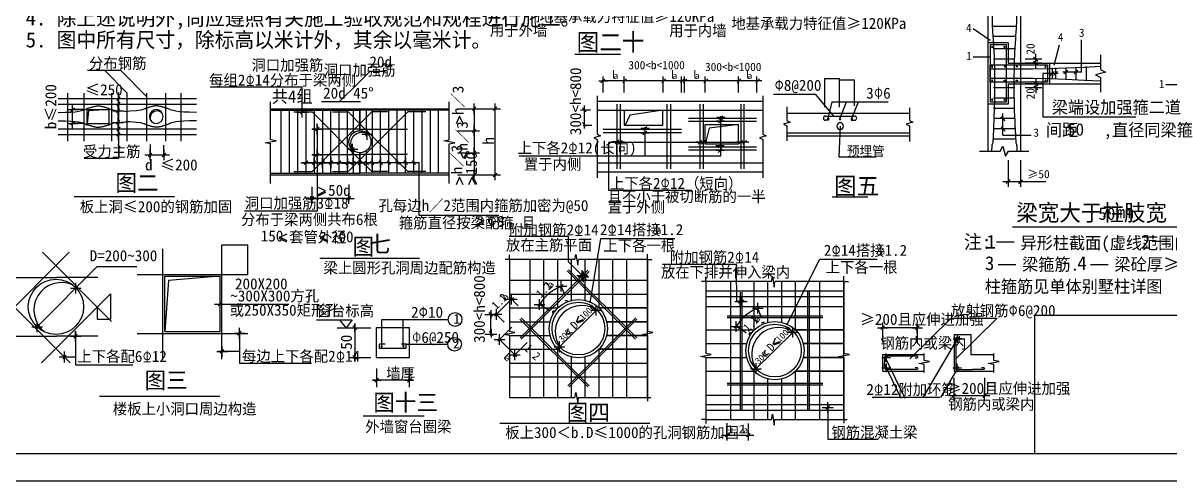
# Model space of a CAD drawing. Header units: metres. Extents: x 353221 to 519218, y 576917 to 745385.
# Drawn here: x 374095 to 415635, y 576917 to 593510 of the extents above; entities that cross this region are included whole.
import ezdxf

# ---------------------------------------------------------------- set-up
doc = ezdxf.new("R2010")
doc.units = ezdxf.units.M
for name, color, linetype in [('100', 3, 'Continuous'), ('DIM', 3, 'Continuous'), ('PUB_TITLE', 4, 'Continuous')]:
    doc.layers.add(name, color=color, linetype=linetype)
doc.dimstyles.get("Standard").update_dxf_attribs({"dimtxt": 2.5, "dimasz": 2.5, "dimexe": 1.25, "dimexo": 0.625, "dimtad": 1, "dimcen": 2.5, "dimazin": 3, "dimtfac": 1, "dimtmove": 0, "dimatfit": 3})

# ---------------------------------------------------------------- blocks, each defined once
blk = doc.blocks.new('_DIMX')
blk.add_line((-150, 0), (150, 0))
blk.add_lwpolyline([(-70, -70), (70, 70)])
blk = doc.blocks.new('TICK')
at = {"layer": 'DIM'}
blk.add_lwpolyline([(-70.71, -70.71), (70.71, 70.71)], dxfattribs=at)
blk = doc.blocks.new('D')
at = {"layer": '100'}
for p, q in [((-1.95, 0), (1.95, 0)), ((0, -1.95), (0, 1.95))]:
    blk.add_line(p, q, dxfattribs=at)
blk.add_lwpolyline([(-0.65, -0.65), (0.65, 0.65)], dxfattribs=at)
blk = doc.blocks.new('LA')
for s, height, p in [('l', 3, (0.21, 0.09)), ('a', 2.4, (1.25, 0.09))]:
    blk.add_text(s, height=height).set_placement(p)
blk = doc.blocks.new('HR1')
at = {"layer": 'DIM'}
blk.add_lwpolyline([(-0.3, 0, 1), (0.3, 0, 1)], format="xyb", close=True, dxfattribs=at)
blk = doc.blocks.new('XU')
for points in [[(2.73, 0.11), (-0.06, 1.41)], [(2.82, 0.61), (0.1, 1.88), (2.82, 3.15)]]:
    blk.add_lwpolyline(points)
blk = doc.blocks.new('DU')
for points in [[(-0.04, 0.52), (2.68, 1.78), (-0.04, 3.05)], [(0.05, 0.02), (2.84, 1.32)]]:
    blk.add_lwpolyline(points)
blk = doc.blocks.new('_CLOSEDFILLED')
at = {"color": 0, "linetype": 'BYBLOCK'}
blk.add_solid([(-1, 0), (0, 0), (-1, 0)], dxfattribs=at)
blk = doc.blocks.new('*D139')
for p, q in [((403667.34, 590458.51), (403667.34, 591447.21)), ((403667.59, 591447.21), (403935.605, 591447.21)), ((403938.605, 591447.21), (404206.62, 591447.21)), ((404206.87, 590506.08), (404206.87, 591447.21))]:
    blk.add_line(p, q)
at = {"layer": 'Defpoints'}
for p in [(403667.34, 591447.21), (403667.34, 590458.51), (404206.87, 590506.08)]:
    blk.add_point(p, dxfattribs=at)
at = {"layer": 'PUB_TITLE', "xscale": 0.25, "yscale": 0.25, "rotation": 180}
blk.add_blockref('_CLOSEDFILLED', (403667.34, 591447.21), dxfattribs=at)
at = {"layer": 'PUB_TITLE', "xscale": 0.25, "yscale": 0.25}
blk.add_blockref('_CLOSEDFILLED', (404206.87, 591447.21), dxfattribs=at)
at = {"layer": 'PUB_TITLE', "insert": (403937.105, 591447.21), "char_height": 1, "attachment_point": 5}
blk.add_mtext('200', dxfattribs=at)
blk = doc.blocks.new('*D140')
for p, q in [((403127.82, 590458.51), (403127.82, 591493.72)), ((403128.07, 591493.72), (403396.08, 591493.72)), ((403399.08, 591493.72), (403667.09, 591493.72)), ((403667.34, 590458.51), (403667.34, 591493.72))]:
    blk.add_line(p, q)
at = {"layer": 'Defpoints'}
for p in [(403127.82, 591493.72), (403127.82, 590458.51), (403667.34, 590458.51)]:
    blk.add_point(p, dxfattribs=at)
at = {"layer": 'PUB_TITLE', "xscale": 0.25, "yscale": 0.25, "rotation": 180}
blk.add_blockref('_CLOSEDFILLED', (403127.82, 591493.72), dxfattribs=at)
at = {"layer": 'PUB_TITLE', "xscale": 0.25, "yscale": 0.25}
blk.add_blockref('_CLOSEDFILLED', (403667.34, 591493.72), dxfattribs=at)
at = {"layer": 'PUB_TITLE', "insert": (403397.58, 591493.72), "char_height": 1, "attachment_point": 5}
blk.add_mtext('200', dxfattribs=at)
blk = doc.blocks.new('*D155')
for p, q in [((377262.71, 583702.73), (377262.71, 582775.49)), ((376784.2, 583224.22), (376784.2, 582775.49)), ((376784.45, 582775.49), (377022.455, 582775.49)), ((377024.455, 582775.49), (377262.46, 582775.49))]:
    blk.add_line(p, q)
at = {"layer": 'Defpoints'}
for p in [(377262.71, 583702.73), (376784.2, 583224.22), (376784.2, 582775.49)]:
    blk.add_point(p, dxfattribs=at)
at = {"layer": 'PUB_TITLE', "xscale": 0.25, "yscale": 0.25, "rotation": 180}
blk.add_blockref('_CLOSEDFILLED', (376784.2, 582775.49), dxfattribs=at)
at = {"layer": 'PUB_TITLE', "xscale": 0.25, "yscale": 0.25}
blk.add_blockref('_CLOSEDFILLED', (377262.71, 582775.49), dxfattribs=at)
at = {"layer": 'PUB_TITLE', "insert": (377023.455, 582775.49), "char_height": 1, "attachment_point": 5}
blk.add_mtext('la', dxfattribs=at)
blk = doc.blocks.new('*D156')
for p, q in [((381303.57, 584403.75), (381303.57, 585476.18)), ((381303.82, 585476.18), (381767.57, 585476.18)), ((381769.57, 585476.18), (382233.32, 585476.18)), ((382233.57, 584403.75), (382233.57, 585476.18))]:
    blk.add_line(p, q)
at = {"layer": 'Defpoints'}
for p in [(381303.57, 585476.18), (381303.57, 584403.75), (382233.57, 584403.75)]:
    blk.add_point(p, dxfattribs=at)
at = {"layer": 'PUB_TITLE', "xscale": 0.25, "yscale": 0.25, "rotation": 180}
blk.add_blockref('_CLOSEDFILLED', (381303.57, 585476.18), dxfattribs=at)
at = {"layer": 'PUB_TITLE', "xscale": 0.25, "yscale": 0.25}
blk.add_blockref('_CLOSEDFILLED', (382233.57, 585476.18), dxfattribs=at)
at = {"layer": 'PUB_TITLE', "insert": (381768.57, 585476.18), "char_height": 1, "attachment_point": 5}
blk.add_mtext('la', dxfattribs=at)

msp = doc.modelspace()

# ---------------------------------------------------------------- linework, layer by layer
at = {"layer": 'PUB_TITLE'}
for p, q in [((409036.09, 594070.39), (409036.09, 588867.9)), ((410224.09, 594070.39), (410224.09, 592412.99)), ((408505.99, 593311.49), (409125.71, 592886.73)), ((409778.59, 592792.49), (409036.09, 592792.49)), ((409778.59, 592792.49), (409778.59, 592049.99)), ((412431.92, 591731.46), (412431.92, 592896.66)), ((410224.09, 592412.99), (410224.09, 590944.49)), ((410772.37, 591851.99), (410772.37, 592396.49)), ((411438.76, 591984.89), (411636.26, 592722.39)), ((408505.99, 592288.39), (409125.71, 592288.39)), ((409778.59, 592049.99), (411263.59, 592049.99)), ((410224.09, 592049.99), (413111.83, 592049.99)), ((410992.83, 592198.49), (410390.25, 592198.49)), ((410992.83, 592049.99), (410390.25, 592049.99)), ((410702.37, 592268.5), (410842.38, 592128.49)), ((410702.37, 592120), (410842.38, 591979.99)), ((411263.59, 592049.99), (411263.59, 591307.49)), ((377642.8, 591788.56), (376436.84, 591788.56)), ((377875.45, 590967.4), (377066.04, 591788.56)), ((378586.59, 590831.07), (377642.8, 591788.56)), ((395105.56, 590996.13), (395105.56, 591571.57)), ((395861.34, 590996.13), (395861.34, 591571.57)), ((397274.32, 590996.13), (397274.32, 591571.57)), ((397947.95, 590996.13), (397947.95, 591571.57)), ((398046.53, 590996.13), (398046.53, 591571.57)), ((398802.31, 590996.13), (398802.31, 591571.57)), ((400001.7, 590996.13), (400001.7, 591571.57)), ((400675.33, 590996.13), (400675.33, 591571.57)), ((412431.92, 591731.46), (411753.77, 591731.46)), ((384211.94, 591178.18), (380873.14, 591178.18)), ((384211.94, 590081.22), (384211.94, 591178.18)), ((395069.97, 591421.06), (398076.65, 591421.06)), ((398010.93, 591421.06), (400804.03, 591421.06)), ((409778.59, 591307.49), (409778.59, 590564.99)), ((409778.59, 591307.49), (411263.59, 591307.49)), ((410224.09, 591307.49), (413111.83, 591307.49)), ((410992.83, 591307.49), (410390.25, 591307.49)), ((410992.83, 591158.99), (410390.25, 591158.99)), ((410842.38, 591237.49), (410702.37, 591377.5)), ((410842.38, 591088.99), (410702.37, 591229)), ((410772.37, 591505.49), (410772.37, 590960.99)), ((415484.38, 591276.69), (416104.1, 591276.69)), ((377555.41, 590991.58), (377555.41, 588600.42)), ((402810.46, 590918.36), (401271.24, 590918.36)), ((403461.06, 590135.09), (402810.46, 590918.36)), ((410224.09, 590944.49), (410224.09, 588867.9)), ((376292.39, 590369.93), (375877.45, 590369.93)), ((375892.04, 589839.22), (375892.04, 590393.49)), ((376467.32, 590322.44), (376418.82, 589869.93)), ((377218.82, 590369.93), (376467.32, 590322.44)), ((383065.43, 590404.77), (389532.99, 590404.77)), ((385563.72, 590664.01), (386322.64, 590664.01)), ((389829.3, 590404.77), (391235.21, 590404.77)), ((390444, 587953.34), (390444, 590472.04)), ((391192.16, 587953.34), (391192.16, 590472.04)), ((394642.79, 590353.84), (394281.33, 590353.84)), ((394429.2, 589746.34), (394429.2, 590468.77)), ((397264.93, 590348.75), (396077.28, 590168.93)), ((403255.08, 590065.09), (403397.58, 590648.8)), ((403397.58, 590648.8), (405428.72, 590648.8)), ((403683.51, 590065.09), (403917.9, 590648.8)), ((404111.94, 590065.09), (404353.15, 590648.8)), ((409778.59, 590564.99), (409036.09, 590564.99)), ((376292.39, 589869.93), (375877.45, 589869.93)), ((396077.28, 590168.93), (395897.33, 589809.27)), ((399349.55, 590139.12), (399349.55, 588686.36)), ((406204.99, 590227.03), (401754.84, 590227.03)), ((409654.94, 589975.24), (409514.94, 590115.25)), ((409584.94, 589443.05), (409584.94, 590234.52)), ((384754.69, 589791.75), (384754.69, 586694.61)), ((389829.3, 589604.77), (390518.08, 589604.77)), ((394379.91, 589812.01), (394692.08, 589812.01)), ((396614.39, 589729.92), (396614.39, 588686.36)), ((398947.44, 589697.08), (398799.57, 589122.42)), ((400015.39, 589828.43), (398947.44, 589697.08)), ((403690.08, 589775.43), (403640.18, 588661.25)), ((409654.94, 589603.99), (409514.94, 589744)), ((378703.29, 589104), (378703.29, 588647.15)), ((379185.81, 589083.03), (379185.81, 588647.15)), ((395299.99, 589181.99), (395299.99, 587447.69)), ((400201.21, 589181.99), (395299.99, 589181.99)), ((401754.84, 589427.03), (406204.99, 589427.03)), ((409584.94, 589443.05), (410603.35, 589443.05)), ((378639.02, 588731.04), (379185.81, 588731.04)), ((389829.3, 588804.77), (390518.08, 588804.77)), ((399349.55, 588686.36), (392062.43, 588686.36)), ((403640.18, 588661.25), (404991.35, 588661.25)), ((377555.41, 588600.42), (376306.63, 588600.42)), ((384211.94, 588452.96), (388433.35, 588452.96)), ((388433.35, 588452.96), (388433.35, 586544.06)), ((409778.59, 588534.12), (409778.59, 587570.47)), ((410224.09, 588534.12), (410224.09, 587570.47)), ((383065.43, 588004.77), (389532.99, 588004.77)), ((389829.3, 588004.77), (391235.21, 588004.77)), ((384573.08, 587101.48), (384573.08, 587579.27)), ((385899.21, 587591.42), (385899.21, 587093)), ((395299.99, 587447.69), (398319.45, 587447.69)), ((409580.59, 587768.47), (410422.09, 587768.47)), ((410422.09, 587768.47), (411138.05, 587768.47)), ((384526.85, 587165.94), (385955.44, 587165.94)), ((384754.69, 586694.61), (382122.63, 586694.61)), ((388433.35, 586544.06), (391327.38, 586544.06)), ((393852.72, 585774.71), (391704.81, 585774.71)), ((393852.72, 584852.63), (393852.72, 585774.71)), ((394637.85, 583369.28), (395018.04, 585707.96)), ((395018.04, 585707.96), (397706.59, 585707.96)), ((409353.62, 585582.4), (409995.99, 585582.4)), ((414991.34, 585602.2), (415633.72, 585602.2)), ((391709.95, 584939.43), (391557.47, 584939.43)), ((391709.95, 584939.43), (391709.95, 585113.97)), ((391709.95, 584939.43), (391709.95, 582328.35)), ((394086.1, 584939.43), (391709.95, 584939.43)), ((394084.04, 584927.74), (394118.77, 585124.7)), ((394118.77, 585124.7), (394188.23, 584730.78)), ((394188.23, 584730.78), (394209.95, 584934.27)), ((396709.95, 584939.43), (394209.95, 584939.43)), ((396709.95, 584939.43), (396709.95, 585129.43)), ((396709.95, 584939.43), (396879.64, 584939.43)), ((396709.95, 584939.43), (396709.95, 582327.99)), ((396709.95, 579939.43), (396709.95, 584939.43)), ((401753.32, 582573.53), (402956.07, 584958.92)), ((402956.07, 584958.92), (405033.14, 584958.92)), ((374606.05, 582500.3), (376788.25, 584682.5)), ((376788.25, 584682.5), (378216.25, 584682.5)), ((394517.97, 584189.43), (393852.72, 584854.67)), ((399929.84, 584756.82), (397260.67, 584756.82)), ((399929.84, 584020.24), (399929.84, 584756.82)), ((409412.81, 584763.63), (410055.19, 584763.63)), ((412755.51, 584763.63), (413397.88, 584763.63)), ((379233.57, 584333.75), (381233.57, 584333.75)), ((379233.57, 582333.75), (379233.57, 584333.75)), ((379361.89, 584184.84), (379233.57, 582333.75)), ((381233.57, 584333.75), (379361.89, 584184.84)), ((381233.57, 582333.75), (381233.57, 584333.75)), ((398825.42, 584143.68), (398672.94, 584143.68)), ((398825.42, 584143.68), (398825.42, 584318.23)), ((398825.42, 584143.68), (398825.42, 581532.6)), ((401201.57, 584143.68), (398825.42, 584143.68)), ((401199.51, 584132), (401234.24, 584328.96)), ((401234.24, 584328.96), (401303.7, 583935.03)), ((401303.7, 583935.03), (401325.42, 584138.53)), ((403825.42, 584143.68), (401325.42, 584143.68)), ((403825.42, 584143.68), (403825.42, 584333.69)), ((403825.42, 584143.68), (403995.1, 584143.68)), ((403825.42, 584143.68), (403825.42, 581532.24)), ((403825.42, 579143.68), (403825.42, 584143.68)), ((393725.12, 583641.66), (393590.71, 583974.96)), ((398825.42, 583802.11), (403825.42, 583802.11)), ((399929.84, 584020.24), (399929.84, 583433.5)), ((381161.2, 583328.13), (383725.72, 583328.13)), ((391222.53, 582936.7), (391816.17, 583530.34)), ((392034.37, 583263.46), (391709.95, 583587.87)), ((393169.11, 583085.65), (392803.32, 583312.76)), ((398825.42, 583602.11), (403825.42, 583602.11)), ((399929.84, 583433.5), (400245.23, 583433.5)), ((391187.25, 582942.88), (390825.79, 582942.88)), ((391039.38, 582187.61), (391039.38, 583057.81)), ((391520.01, 582677.81), (391197.49, 583000.33)), ((393476.23, 581728.28), (394881.03, 583119.87)), ((393476.23, 581728.28), (394881.03, 583119.87)), ((400840.58, 582845.92), (400706.17, 583179.21)), ((406216.36, 581345.86), (407712.02, 582821.03)), ((407712.02, 582821.03), (409371.59, 582821.03)), ((407875.93, 581345.86), (409371.59, 582821.03)), ((384724.81, 582761.28), (386011.78, 582761.28)), ((385473.46, 582472.5), (386692.6, 582472.5)), ((385473.46, 582472.5), (386692.6, 582472.5)), ((385801.66, 582472.56), (385565.28, 582761.28)), ((386011.78, 582761.28), (385801.66, 582472.56)), ((386116.21, 582472.5), (386116.21, 581396.94)), ((387089.5, 581804.57), (387089.5, 582770.26)), ((387089.5, 582770.26), (389492.67, 582770.26)), ((387869.02, 581804.57), (387869.02, 582770.26)), ((391313.07, 582005.14), (391794.03, 582486.1)), ((400284.57, 582289.91), (399918.78, 582517.01)), ((405171.57, 582474.61), (406524.71, 582474.61)), ((405233.04, 581937.02), (405233.04, 582548.37)), ((406483.74, 581941.16), (406483.74, 582548.37)), ((375996.7, 582341.45), (375996.7, 581130.56)), ((379233.57, 582333.75), (381233.57, 582333.75)), ((381934.33, 582368.23), (381934.33, 581190.76)), ((390825.79, 582236.87), (391252.97, 582236.87)), ((391985.48, 581413.16), (391313.07, 582085.57)), ((391512.99, 582224.16), (391906.91, 582293.62)), ((391709.95, 582189.43), (391512.99, 582224.16)), ((391906.91, 582293.62), (391709.95, 582328.35)), ((391709.95, 582189.43), (391709.95, 579939.43)), ((396515.22, 582224.16), (396909.15, 582293.62)), ((396712.19, 582189.43), (396515.22, 582224.16)), ((396904.88, 582293.62), (396707.92, 582328.35)), ((396709.95, 582189.82), (396709.95, 579939.43)), ((400591.7, 580932.54), (401996.5, 582324.13)), ((407937.39, 582083.44), (406687.59, 579944.44)), ((407815.49, 582230.38), (407815.49, 580902.49)), ((407815.49, 582230.38), (408415.49, 582230.38)), ((408415.49, 582230.38), (408415.49, 581502.49)), ((381171.23, 581626.86), (381934.33, 581626.86)), ((387962.26, 581870.24), (389476.85, 581870.24)), ((392349.7, 581930.42), (391863.58, 581444.3)), ((375424.96, 581413.1), (375996.7, 581413.1)), ((381934.33, 581190.76), (384550.31, 581190.76)), ((385929.42, 581396.94), (386692.6, 581396.94)), ((385929.42, 581396.94), (386692.6, 581396.94)), ((398628.46, 581428.41), (399022.38, 581497.87)), ((398825.42, 581393.68), (398628.46, 581428.41)), ((399022.38, 581497.87), (398825.42, 581532.6)), ((398825.42, 581393.68), (398825.42, 579143.68)), ((403630.69, 581428.41), (404024.61, 581497.87)), ((403827.65, 581393.68), (403630.69, 581428.41)), ((404020.35, 581497.87), (403823.39, 581532.6)), ((403825.42, 581394.08), (403825.42, 579143.68)), ((405233.04, 580902.49), (405233.04, 581502.49)), ((405233.04, 581502.49), (406729.72, 581502.49)), ((405295.92, 581153.89), (405888.54, 579919.86)), ((405335.35, 581370.44), (406031.96, 579919.86)), ((408415.49, 581502.49), (409249.81, 581502.49)), ((375996.7, 581130.56), (378075.18, 581130.56)), ((386905.92, 580314.58), (386905.92, 580990.18)), ((388092.5, 580314.58), (388092.5, 580990.18)), ((405233.04, 580902.49), (406729.72, 580902.49)), ((407917.57, 580962.49), (407322.74, 579944.44)), ((407815.49, 580902.49), (409249.81, 580902.49)), ((388092.5, 580567.61), (386905.92, 580567.61)), ((407814.59, 580043.88), (407814.59, 580655.23)), ((408921.87, 580048.02), (408921.87, 580655.23)), ((391709.95, 579939.43), (394085.2, 579939.43)), ((394084.04, 579932.89), (394118.77, 580129.86)), ((394118.77, 580129.86), (394188.23, 579735.93)), ((394188.23, 579735.93), (394209.95, 579939.43)), ((394209.95, 579939.43), (396709.95, 579939.43)), ((396709.95, 579939.43), (396828.09, 579939.43)), ((396709.95, 579939.43), (396709.95, 579809.85)), ((407302.25, 579944.44), (404843.62, 579944.44)), ((407753.13, 580015.98), (409106.27, 580015.98)), ((398825.42, 579685.26), (403825.42, 579685.26)), ((398825.42, 579485.26), (403825.42, 579485.26)), ((403236.69, 579599.58), (403236.69, 578428.68)), ((398825.42, 579143.68), (398672.94, 579143.68)), ((398825.42, 579143.68), (398825.42, 578998.64)), ((398825.42, 579143.68), (401200.66, 579143.68)), ((401199.51, 579137.15), (401234.24, 579334.11)), ((401234.24, 579334.11), (401303.7, 578940.19)), ((401303.7, 578940.19), (401325.42, 579143.68)), ((401325.42, 579143.68), (403825.42, 579143.68)), ((403825.42, 579143.68), (403825.42, 579014.1)), ((403825.42, 579143.68), (403943.56, 579143.68)), ((399591.9, 578559.5), (399591.9, 579015.6)), ((400369.72, 578542.96), (400369.72, 579001.75)), ((399564.61, 578584.7), (400404.15, 578584.7)), ((403236.69, 578428.68), (405061.43, 578428.68))]:
    msp.add_line(p, q, dxfattribs=at)
for points in [[(370330.4, 576916.65), (370330.4, 618916.65), (429730.4, 618916.65), (429730.4, 576916.65)], [(372830.4, 577916.65), (428730.4, 577916.65), (428730.4, 617916.65), (372830.4, 617916.65)], [(409708.61, 590655.64), (409708.61, 592716.32), (409121.28, 592716.32), (409121.28, 590655.64), (409708.61, 590655.64)], [(428730.4, 577916.65), (428730.4, 582916.65), (410730.4, 582916.65), (410730.4, 577916.65)], [(428730.4, 577916.65), (428730.4, 582916.65), (410730.4, 582916.65), (410730.4, 577916.65)]]:
    msp.add_lwpolyline(points, close=True, dxfattribs=at)
for points in [[(409179.47, 594070.39), (409188.75, 593495.15, 0.01), (409227.95, 592938.41), (409254.42, 592430.94), (409260.08, 592313.58, -0.01), (409280.41, 591207.25, -0.01), (409244.02, 589797.38), (409237.65, 589667.85), (409211.89, 589172.55, 0.08), (409176.33, 589052.31), (409173.99, 588867.9)], [(410080.71, 594070.39), (410071.43, 593495.15, -0.01), (410032.23, 592938.41), (410005.76, 592430.94), (410000.1, 592313.58, 0.01), (409979.77, 591207.25, 0.01), (410016.16, 589797.38), (410022.53, 589667.85), (410048.29, 589172.55, -0.08), (410083.86, 589052.31), (410086.19, 588867.9)], [(403155, 590135.09, 1), (403155.12, 589985.09, 1)], [(404211.98, 589985.09, 1), (404211.86, 590135.09, 1)], [(394209.95, 581383.73, -1), (394209.95, 583495.12, -1), (394209.95, 581383.73, -1)], [(393729.42, 583446.33, -0.02), (393792.67, 583474.15, -1)], [(393729.42, 583446.33, -0.02), (393792.67, 583474.15, -1)], [(393310.5, 583099.55, 0.02), (393262.09, 583027.92), (393313.06, 582996.27)], [(401325.42, 580587.99, -1), (401325.42, 582699.38, -1), (401325.42, 580587.99, -1)], [(400844.89, 582650.59, -0.02), (400908.14, 582678.41, -1)], [(400425.96, 582303.8, 0.02), (400377.55, 582232.18), (400428.53, 582200.53)], [(407875.49, 581856.14), (407875.49, 582082.62, -0.41), (407925.49, 582132.62), (407939.15, 582132.62, -0.41), (407989.15, 582082.62), (407989.15, 581949.22)], [(407875.49, 581856.14), (407875.49, 580992.49, 0.41), (407905.49, 580962.49), (408486.67, 580962.49)], [(406402.72, 581377.55), (406473.33, 581377.55, 0.41), (406503.33, 581407.55), (406503.33, 581412.42, 0.41), (406473.33, 581442.42), (406077.09, 581442.42), (405947.92, 581442.42), (405345.92, 581442.42, 0.41), (405295.92, 581392.42), (405295.92, 581202.49)], [(406402.72, 581027.42), (406473.33, 581027.42, -0.41), (406503.33, 580997.42), (406503.33, 580992.55, -0.41), (406473.33, 580962.55), (406077.09, 580962.55), (405947.92, 580962.55), (405345.92, 580962.55, -0.41), (405295.92, 581012.55), (405295.92, 581202.49)], [(408812.29, 581027.36), (408882.91, 581027.36, -0.41), (408912.91, 580997.36), (408912.91, 580992.49, -0.41), (408882.91, 580962.49), (408486.67, 580962.49, -0.41)]]:
    msp.add_lwpolyline(points, format="xyb", dxfattribs=at)
for points in [[(410066.32, 593386.49), (409193.86, 593386.49)], [(410013.57, 593015.24), (409246.62, 593015.24)], [(394077.35, 592378.32), (395740.21, 592378.32)], [(410013.57, 592569.74), (409246.62, 592569.74)], [(409121.62, 591376.38), (409121.62, 591990.17), (411199.91, 591990.17), (411199.91, 591369.08), (409121.62, 591369.08)], [(409121.62, 591847.18), (409989.56, 591847.37), (410666.56, 591851.13), (411264.13, 591861.36), (411859.85, 591881.28), (412531.31, 591914.12), (413111.83, 591948.6)], [(410013.57, 592198.49), (409246.62, 592198.49)], [(413111.83, 592349.99), (413111.83, 591828.74), (413291.83, 591729.74), (412931.83, 591627.74), (413111.83, 591528.74), (413111.83, 591007.49)], [(386225.91, 591318.09), (386655.37, 591747.55)], [(387225.91, 591747.55), (386655.37, 591747.55)], [(411588.98, 591678.74), (411028.32, 591678.74), (411028.32, 590105.08), (414395.3, 590105.08)], [(411291.05, 591603.83), (411440.88, 591753.66)], [(411365.97, 591888.43), (411365.97, 591469.05)], [(411411.43, 591603.83), (411561.26, 591753.66)], [(411486.34, 591888.43), (411486.34, 591469.05)], [(411927.6, 591801.47), (411787.59, 591661.46)], [(411857.59, 591888.43), (411857.59, 591469.05)], [(412298.85, 591801.47), (412158.84, 591661.46)], [(412228.84, 591906.59), (412228.84, 591450.89)], [(412600.09, 591927.03), (412600.09, 591430.46)], [(385563.72, 590664.01), (386225.91, 591318.09)], [(409121.62, 591510.31), (409989.56, 591510.12), (410666.56, 591506.35), (411264.13, 591496.12), (411859.85, 591476.2), (412531.31, 591443.36), (413111.83, 591408.88)], [(410013.57, 591158.99), (409246.62, 591158.99)], [(375375.45, 590769.93), (380375.45, 590769.93)], [(375720.26, 589229.84), (375720.26, 590970.61)], [(376314.5, 589229.84), (376314.5, 590970.61)], [(377310.72, 589229.84), (377310.72, 590970.61)], [(377870.01, 589229.84), (377870.01, 590970.61)], [(378586.59, 589229.84), (378586.59, 590970.61)], [(379268.21, 589229.84), (379268.21, 590970.61)], [(379827.5, 589229.84), (379827.5, 590970.61)], [(394890.95, 590872.44), (394890.95, 589486.89), (395010.95, 589420.89), (394770.95, 589352.89), (394890.95, 589286.89), (394890.95, 587901.34)], [(400887.57, 590872.44), (400887.57, 589486.89), (401007.57, 589420.89), (400767.57, 589352.89), (400887.57, 589286.89), (400887.57, 587901.34)], [(410013.57, 590787.74), (409246.62, 590787.74)], [(375375.45, 590569.93), (380375.45, 590569.93)], [(375375.45, 590269.93), (375628.37, 590273.29), (375831.82, 590282.55), (375992.31, 590296.44), (376116.33, 590313.71), (376210.37, 590333.12), (376280.94, 590353.41), (376334.53, 590373.32), (376377.64, 590391.6), (376415.78, 590407.28), (376450.46, 590420.47), (376482.22, 590431.55), (376511.59, 590440.93), (376539.1, 590448.97), (376565.27, 590456.08), (376590.64, 590462.65), (376615.74, 590469.05), (376641, 590475.58), (376666.51, 590482.08), (376692.23, 590488.29), (376718.17, 590493.96), (376744.3, 590498.81), (376770.6, 590502.6), (376797.07, 590505.07), (376823.68, 590505.95), (376850.4, 590505.07), (376877.16, 590502.59), (376903.85, 590498.77), (376930.38, 590493.85), (376956.65, 590488.09), (376982.58, 590481.74), (377008.05, 590475.03), (377032.98, 590468.23), (377057.39, 590461.49), (377081.78, 590454.54), (377106.78, 590447.04), (377133.02, 590438.62), (377161.12, 590428.94), (377191.7, 590417.63), (377225.4, 590404.35), (377262.84, 590388.73), (377309.73, 590370.69), (377392.11, 590351.16), (377541.13, 590331.34), (377787.92, 590312.43), (377875.45, 590308.52)], [(376418.82, 589796.38), (376418.82, 590404.49)], [(376418.82, 590369.93), (377218.82, 590369.93)], [(377218.82, 589796.38), (377218.82, 590404.49)], [(380375.45, 590269.93), (380122.53, 590273.29), (379919.07, 590282.55), (379758.58, 590296.44), (379634.57, 590313.71), (379540.52, 590333.12), (379469.96, 590353.41), (379416.36, 590373.32), (379373.25, 590391.6), (379335.12, 590407.28), (379300.43, 590420.47), (379268.67, 590431.55), (379239.3, 590440.93), (379211.8, 590448.97), (379185.62, 590456.08), (379160.25, 590462.65), (379135.16, 590469.05), (379109.89, 590475.58), (379084.39, 590482.08), (379058.66, 590488.29), (379032.73, 590493.96), (379006.6, 590498.81), (378980.29, 590502.6), (378953.83, 590505.07), (378927.22, 590505.95), (378900.5, 590505.07), (378873.74, 590502.59), (378847.05, 590498.77), (378820.52, 590493.85), (378794.24, 590488.09), (378768.32, 590481.74), (378742.84, 590475.03), (378717.92, 590468.23), (378693.51, 590461.49), (378669.12, 590454.54), (378644.11, 590447.04), (378617.88, 590438.62), (378589.78, 590428.94), (378559.19, 590417.63), (378525.49, 590404.35), (378488.05, 590388.73), (378441.17, 590370.69), (378358.78, 590351.16), (378209.76, 590331.34), (377962.98, 590312.43), (377875.45, 590308.52)], [(383065.43, 589272.61), (383065.43, 590646.83)], [(383065.43, 590344.77), (386299.21, 590344.77)], [(383449.21, 588064.77), (383449.21, 590344.77)], [(383749.21, 588064.77), (383749.21, 590344.77)], [(383909.71, 590284.77), (384568.67, 590284.77)], [(384049.21, 588064.77), (384049.21, 590344.77)], [(384349.21, 588064.77), (384349.21, 590344.77)], [(386299.21, 588554.23), (384568.67, 590284.77)], [(384649.21, 588064.77), (384649.21, 590344.77)], [(384904.76, 590664.01), (385563.72, 590664.01)], [(384949.21, 588064.77), (384949.21, 590344.77)], [(385249.21, 588064.77), (385249.21, 590344.77)], [(385299.21, 590284.77), (385869.75, 590284.77)], [(385549.21, 588064.77), (385549.21, 590344.77)], [(385849.21, 588064.77), (385849.21, 590344.77)], [(386299.21, 589855.31), (385869.75, 590284.77)], [(386066.89, 589530.39), (386066.89, 590344.77)], [(386293.12, 589604.72), (386293.12, 590344.77)], [(389532.99, 590344.77), (386299.21, 590344.77)], [(386299.21, 588554.23), (388029.75, 590284.77)], [(386299.21, 589855.31), (386728.67, 590284.77)], [(386305.3, 589604.72), (386305.3, 590344.77)], [(386531.53, 589530.39), (386531.53, 590344.77)], [(387299.21, 590284.77), (386728.67, 590284.77)], [(386749.21, 588064.77), (386749.21, 590344.77)], [(387049.21, 588064.77), (387049.21, 590344.77)], [(387349.21, 588064.77), (387349.21, 590344.77)], [(387649.21, 588064.77), (387649.21, 590344.77)], [(387949.21, 588064.77), (387949.21, 590344.77)], [(388688.71, 590284.77), (388029.75, 590284.77)], [(388249.21, 588064.77), (388249.21, 590344.77)], [(388549.21, 588064.77), (388549.21, 590344.77)], [(388849.21, 588064.77), (388849.21, 590344.77)], [(389149.21, 588064.77), (389149.21, 590344.77)], [(389532.99, 589272.61), (389532.99, 590646.83)], [(394890.95, 590672.44), (400901.19, 590672.44)], [(394890.95, 590348.75), (400901.19, 590348.75)], [(395603.16, 590564.54), (395603.16, 588226.8)], [(395717.39, 590564.54), (395717.39, 588226.8)], [(395861.34, 590348.75), (395861.34, 589809.27)], [(397264.93, 589809.27), (397264.93, 590348.75)], [(397408.89, 590564.54), (397408.89, 588226.8)], [(397539.55, 590564.54), (397539.55, 588226.8)], [(398608.28, 590564.54), (398608.28, 588226.8)], [(398722.51, 590564.54), (398722.51, 588226.8)], [(400086.98, 590564.54), (400086.98, 588226.8)], [(400201.21, 590564.54), (400201.21, 588226.8)], [(401754.84, 590473.32), (401754.84, 589978.11), (401874.84, 589912.11), (401634.84, 589844.11), (401754.84, 589778.11), (401754.84, 589242.84)], [(406204.99, 590438.5), (406204.99, 589978.11), (406324.99, 589912.11), (406084.99, 589844.11), (406204.99, 589778.11), (406204.99, 589219.62)], [(410013.57, 590416.49), (409246.62, 590416.49)], [(375375.45, 589969.93), (375628.37, 589966.57), (375831.82, 589957.31), (375992.31, 589943.42), (376116.33, 589926.15), (376210.37, 589906.74), (376280.94, 589886.46), (376334.53, 589866.54), (376377.64, 589848.26), (376415.78, 589832.58), (376450.46, 589819.39), (376482.22, 589808.31), (376511.59, 589798.94), (376539.1, 589790.89), (376565.27, 589783.78), (376590.64, 589777.21), (376615.74, 589770.81), (376641, 589764.28), (376666.51, 589757.78), (376692.23, 589751.57), (376718.17, 589745.91), (376744.3, 589741.05), (376770.6, 589737.26), (376797.07, 589734.79), (376823.68, 589733.91), (376850.4, 589734.8), (376877.16, 589737.27), (376903.85, 589741.09), (376930.38, 589746.01), (376956.65, 589751.77), (376982.58, 589758.13), (377008.05, 589764.83), (377032.98, 589771.63), (377057.39, 589778.37), (377081.78, 589785.32), (377106.78, 589792.83), (377133.02, 589801.24), (377161.12, 589810.93), (377191.7, 589822.23), (377225.4, 589835.51), (377262.84, 589851.13), (377309.73, 589869.17), (377392.11, 589888.7), (377541.13, 589908.52), (377787.92, 589927.43), (377875.45, 589931.34)], [(376418.82, 589869.93), (377218.82, 589869.93)], [(380375.45, 589969.93), (380122.53, 589966.57), (379919.07, 589957.31), (379758.58, 589943.42), (379634.57, 589926.15), (379540.52, 589906.74), (379469.96, 589886.46), (379416.36, 589866.54), (379373.25, 589848.26), (379335.12, 589832.58), (379300.43, 589819.39), (379268.67, 589808.31), (379239.3, 589798.94), (379211.8, 589790.89), (379185.62, 589783.78), (379160.25, 589777.21), (379135.16, 589770.81), (379109.89, 589764.28), (379084.39, 589757.78), (379058.66, 589751.57), (379032.73, 589745.91), (379006.6, 589741.05), (378980.29, 589737.26), (378953.83, 589734.79), (378927.22, 589733.91), (378900.5, 589734.8), (378873.74, 589737.27), (378847.05, 589741.09), (378820.52, 589746.01), (378794.24, 589751.77), (378768.32, 589758.13), (378742.84, 589764.83), (378717.92, 589771.63), (378693.51, 589778.37), (378669.12, 589785.32), (378644.11, 589792.83), (378617.88, 589801.24), (378589.78, 589810.93), (378559.19, 589822.23), (378525.49, 589835.51), (378488.05, 589851.13), (378441.17, 589869.17), (378358.78, 589888.7), (378209.76, 589908.52), (377962.98, 589927.43), (377875.45, 589931.34)], [(390030.99, 589857.14), (389904.21, 590129.04), (389777.42, 589857.14)], [(398194.4, 590059.46), (400659.68, 590059.46)], [(398194.4, 589948.44), (400659.68, 589948.44)], [(403155, 590135.09), (404211.86, 590135.09)], [(403280.12, 589985.09), (403155.12, 589985.09)], [(404086.98, 589985.09), (404211.98, 589985.09)], [(410013.57, 590045.24), (409246.62, 590045.24)], [(375375.45, 589669.93), (380375.45, 589669.93)], [(375375.45, 589469.93), (380375.45, 589469.93)], [(384568.67, 588124.77), (386299.21, 589855.31)], [(386299.21, 589664.77), (384573.08, 589664.77)], [(388029.75, 588124.77), (386299.21, 589855.31)], [(386299.21, 589664.77), (388025.35, 589664.77)], [(395105.56, 589665.41), (397948.73, 589665.41)], [(395105.56, 589537.97), (397948.73, 589537.97)], [(395861.34, 589809.27), (397264.93, 589809.27)], [(398799.57, 589122.42), (398799.57, 589828.43)], [(398799.57, 589828.43), (399998.96, 589828.43)], [(399998.96, 589828.43), (399998.96, 589122.42)], [(406204.99, 589522.65), (401754.84, 589522.65)], [(410013.57, 589673.99), (409246.62, 589673.99)], [(382866.96, 589168.69), (383260.88, 589238.15)], [(383067.76, 589133.96), (382870.8, 589168.69)], [(383260.88, 589238.15), (383063.92, 589272.88)], [(383065.43, 587692.7), (383065.43, 589134.37)], [(389337.54, 589238.15), (389534.5, 589272.88)], [(389731.46, 589168.69), (389337.54, 589238.15)], [(389530.66, 589133.96), (389727.62, 589168.69)], [(389532.99, 587692.7), (389532.99, 589134.37)], [(399998.96, 589122.42), (398799.57, 589122.42)], [(408736.09, 588867.9), (409480.09, 588867.9), (409579.09, 589047.9), (409681.09, 588687.9), (409780.09, 588867.9), (410524.09, 588867.9)], [(410013.57, 589302.74), (409246.62, 589302.74)], [(384573.08, 588744.77), (386299.21, 588744.77)], [(386066.89, 588064.77), (386066.89, 588879.15)], [(386293.12, 588064.77), (386293.12, 588804.81)], [(388025.35, 588744.77), (386299.21, 588744.77)], [(386305.3, 588064.77), (386305.3, 588804.81)], [(386531.53, 588064.77), (386531.53, 588879.15)], [(398194.4, 589025.07), (400659.68, 589025.07)], [(398194.4, 588914.05), (400659.68, 588914.05)], [(385869.75, 588124.77), (386299.21, 588554.23)], [(386728.67, 588124.77), (386299.21, 588554.23)], [(394890.95, 588442.59), (400901.19, 588442.59)], [(383065.43, 588064.77), (386299.21, 588064.77)], [(383909.71, 588124.77), (384568.67, 588124.77)], [(385299.21, 588124.77), (385869.75, 588124.77)], [(389532.99, 588064.77), (386299.21, 588064.77)], [(387299.21, 588124.77), (386728.67, 588124.77)], [(388688.71, 588124.77), (388029.75, 588124.77)], [(390030.99, 587649.95), (389904.21, 587921.84), (389777.42, 587649.95)], [(394890.95, 588118.91), (400901.19, 588118.91)], [(375956.1, 587220.08), (379580.11, 587220.08)], [(403399.85, 587208.32), (404685.21, 587208.32)], [(409928.2, 586123.35), (418164.61, 586123.35)], [(379163.57, 581333.75), (379163.57, 585333.75)], [(381303.57, 581333.75), (381303.57, 585333.75)], [(373262.71, 582700.86), (375763.64, 585201.8)], [(377307.55, 582700.86), (374806.62, 585201.8)], [(384844.17, 584985.66), (388459.02, 584985.66)], [(392459.95, 579939.43), (392459.95, 584939.43)], [(392959.95, 579939.43), (392959.95, 584939.43)], [(393459.95, 583182.39), (393459.95, 584939.43)], [(393959.95, 583465.09), (393959.95, 584939.43)], [(394459.95, 583465.09), (394459.95, 584939.43)], [(394959.95, 583182.39), (394959.95, 584939.43)], [(395459.95, 579939.43), (395459.95, 584939.43)], [(395959.95, 579939.43), (395959.95, 584939.43)], [(392098.22, 582099.61), (394553.46, 584554.85)], [(392140.64, 582057.18), (394595.88, 584512.42)], [(396279.26, 582057.18), (393806.03, 584530.41)], [(396321.69, 582099.61), (393848.46, 584572.84)], [(373808.49, 584288.7), (375307.55, 584288.7)], [(376806.62, 584288.7), (375307.55, 584288.7)], [(378233.57, 584403.75), (382233.57, 584403.75)], [(391709.95, 584189.43), (396709.95, 584189.43)], [(399728.85, 579143.68), (399728.85, 584143.68)], [(400575.42, 582386.64), (400575.42, 584143.68)], [(401075.42, 582669.35), (401075.42, 584143.68)], [(401575.42, 582669.35), (401575.42, 584143.68)], [(402075.42, 582386.64), (402075.42, 584143.68)], [(402949.88, 579143.68), (402949.88, 584143.68)], [(375808.49, 581201.8), (373307.55, 583702.73)], [(374761.78, 581201.8), (377262.71, 583702.73)], [(391709.95, 583689.43), (396709.95, 583689.43)], [(400072.48, 583753.43), (400072.48, 579505.64)], [(400132.48, 583753.43), (400132.48, 579505.64)], [(402518.35, 579508.49), (402518.35, 583776.06)], [(402578.35, 579508.49), (402578.35, 583776.06)], [(393792.67, 583474.15), (393815.11, 583418.5)], [(393792.67, 583474.15), (393815.11, 583418.5)], [(398825.42, 583243.06), (403825.42, 583243.06)], [(391709.95, 583189.43), (393466.99, 583189.43)], [(392134.97, 582827.35), (394594.21, 580368.1)], [(396284.94, 582827.35), (393829.02, 580371.42)], [(396709.95, 583189.43), (394952.91, 583189.43)], [(394952.91, 583189.43), (396709.95, 583189.43)], [(399591.9, 582896.62), (403064.14, 582896.62)], [(399591.9, 582836.62), (403064.14, 582836.62)], [(386897.12, 581391.01), (386897.12, 582474.46)], [(386897.12, 582474.46), (388095.81, 582474.46)], [(388095.81, 581391.01), (388095.81, 582474.46)], [(391709.95, 582689.43), (393184.29, 582689.43)], [(392092.54, 582784.92), (394551.79, 580325.67)], [(393988.75, 582303.36), (393763.22, 582221.27), (393845.31, 582446.8)], [(396327.37, 582784.92), (393871.44, 580329)], [(396709.95, 582689.43), (395235.62, 582689.43)], [(395235.62, 582689.43), (396709.95, 582689.43)], [(398825.42, 582393.68), (400582.46, 582393.68)], [(400908.14, 582678.41), (400930.58, 582622.76)], [(402068.38, 582393.68), (403825.42, 582393.68)], [(403825.42, 582393.68), (402068.38, 582393.68)], [(373808.49, 582168.7), (375307.55, 582168.7)], [(376806.62, 582168.7), (375307.55, 582168.7)], [(378233.57, 582263.75), (382233.57, 582263.75)], [(391709.95, 582189.43), (393184.29, 582189.43)], [(396709.95, 582189.43), (395235.62, 582189.43)], [(395235.62, 582189.43), (396709.95, 582189.43)], [(387962.26, 581877.57), (387962.26, 581713.56), (387012.99, 581713.56), (387012.99, 581871.71)], [(387206.72, 581871.71), (387012.99, 581871.71)], [(387979.84, 581877.57), (387804.55, 581877.57)], [(391709.95, 581689.43), (393466.99, 581689.43)], [(393459.95, 579939.43), (393459.95, 581696.47)], [(396709.95, 581689.43), (394952.91, 581689.43)], [(394952.91, 581689.43), (396709.95, 581689.43)], [(394959.95, 579939.43), (394959.95, 581696.47)], [(398825.42, 581893.68), (400299.75, 581893.68)], [(401123.31, 581526.69), (400897.78, 581444.61), (400979.86, 581670.13)], [(402351.08, 581893.68), (403825.42, 581893.68)], [(403825.42, 581893.68), (402351.08, 581893.68)], [(386897.12, 581391.01), (388095.81, 581391.01)], [(391709.95, 581189.43), (396709.95, 581189.43)], [(393959.95, 579939.43), (393959.95, 581413.76)], [(394459.95, 579939.43), (394459.95, 581413.76)], [(398825.42, 581393.68), (400299.75, 581393.68)], [(402351.08, 581393.68), (403825.42, 581393.68)], [(403825.42, 581393.68), (402351.08, 581393.68)], [(406729.72, 580846.42), (406729.72, 581140.65), (406532.76, 581175.38), (406926.69, 581244.84), (406729.72, 581279.57), (406729.72, 581540.5)], [(409249.81, 580846.42), (409249.81, 581140.65), (409052.85, 581175.38), (409446.77, 581244.84), (409249.81, 581279.57), (409249.81, 581540.5)], [(398825.42, 580893.68), (400582.46, 580893.68)], [(400575.42, 579143.68), (400575.42, 580900.72)], [(402068.38, 580893.68), (403825.42, 580893.68)], [(403825.42, 580893.68), (402068.38, 580893.68)], [(402075.42, 579143.68), (402075.42, 580900.72)], [(391709.95, 580689.43), (396709.95, 580689.43)], [(403066.96, 580450.75), (399593.76, 580450.75)], [(403066.96, 580390.75), (399593.76, 580390.75)], [(401075.42, 579143.68), (401075.42, 580618.02)], [(401575.42, 579143.68), (401575.42, 580618.02)], [(376872.35, 579996.87), (376872.35, 579996.87), (381230.51, 579996.87)], [(398825.42, 580027.58), (403825.42, 580027.58)], [(386414.15, 579276.76), (388622.75, 579276.76)], [(391368.83, 579014.86), (396796.81, 579014.86)]]:
    msp.add_lwpolyline(points, dxfattribs=at)
for points in [[(409169.59, 592631.49, 1), (409210.02, 592631.49, 1)], [(409661.85, 592638.81, -1), (409621.42, 592638.81, -1)], [(409173.79, 591926.73, 1), (409214.22, 591926.73, 1)], [(409668.82, 591932.4, -1), (409628.4, 591932.4, -1)], [(410110.44, 591930.43, -1), (410070.02, 591930.43, -1)], [(411103.19, 591924.35, 1), (411143.61, 591924.35, 1)], [(409175.27, 591424.08, 1), (409215.69, 591424.08, 1)], [(409668.22, 591422.53, -1), (409627.79, 591422.53, -1)], [(410107.62, 591419.7, -1), (410067.19, 591419.7, -1)], [(411108.95, 591421.79, 1), (411149.38, 591421.79, 1)], [(409173.32, 590731.76, 1), (409213.75, 590731.76, 1)], [(409657.19, 590726.37, -1), (409616.77, 590726.37, -1)], [(378674.52, 590119.49, 1), (379174.52, 590119.49, 1)], [(403568.32, 589775.43, 1), (403811.84, 589775.43, 1)], [(387066.1, 581793.89, 1), (387106.35, 581793.89, 1)], [(387857.41, 581798.22, 1), (387897.66, 581798.22, 1)]]:
    msp.add_lwpolyline(points, format="xyb", close=True, dxfattribs=at)
for centre, radius in [((386299.21, 589204.77), 400), ((375290.43, 583229.43), 1000), ((394209.95, 582439.43), 955.69), ((389742.67, 582770.26), 250), ((401325.42, 581643.68), 955.69), ((389726.85, 581870.24), 250)]:
    msp.add_circle(centre, radius, dxfattribs=at)
for centre, radius, start, end in [((378948.81, 590072.84), 250, 33.55, 201.47), ((386361.4, 589142.57), 400, 51.31, 218.69), ((375492.22, 583108.34), 1000, 65.79, 232.28), ((394209.95, 582439.43), 1655.69, 111.96, 148.17), ((394326.89, 582319.15), 955.69, 49.23, 219.16), ((401325.42, 581643.68), 1655.69, 111.96, 148.17), ((401442.35, 581523.41), 955.69, 49.23, 219.16)]:
    msp.add_arc(centre, radius, start, end, dxfattribs=at)

# ---------------------------------------------------------------- block references
for name, p, xscale, yscale, zscale, rotation in [('TICK', (410765.87, 592200.18), 1.05, 1.05, 1.05, 90), ('TICK', (410767.35, 592054.11), 1.05, 1.05, 1.05, 90), ('TICK', (410770.1, 591316.3), 1.05, 1.05, 1.05, 90), ('TICK', (410772.68, 591157.03), 1.05, 1.05, 1.05, 90), ('TICK', (409579.78, 590040.74), 1.05, 1.05, 1.05, 90), ('TICK', (409590.62, 589670.19), 1.05, 1.05, 1.05, 90), ('XU', (390242.52, 588585.61), 100, 100, 100, 90), ('DU', (390531.27, 587649.26), 100, 100, 100, 90), ('TICK', (409776.46, 587769.8), 1.05, 1.05, 1.05, 180), ('TICK', (410215.39, 587758.9), 1.05, 1.05, 1.05, 180), ('LA', (393149.48, 583807.49), 100, 100, 100, 45), ('LA', (391508.12, 583360.33), 100, 100, 100, 45), ('XU', (394245.77, 582560.07), 80, 80, 80, 45), ('LA', (400622.09, 582557.67), 100, 100, 100, 45), ('XU', (401361.24, 581764.32), 80, 80, 80, 45), ('LA', (391419.9, 581432.41), 100, 100, 100, 315), ('D', (405358.44, 581018.23), -80, 80, 80, 180)]:
    msp.add_blockref(name, p, dxfattribs=dict(at, xscale=xscale, yscale=yscale, zscale=zscale, rotation=rotation))
for name, p, xscale, yscale, zscale in [('LA', (395361.58, 591477.41), 100, 100, 100), ('LA', (397497.8, 591477.41), 100, 100, 100), ('LA', (398307.85, 591477.41), 100, 100, 100), ('LA', (400216.57, 591477.41), 100, 100, 100), ('D', (377555.41, 590769.93), 100, 100, 100), ('D', (377555.41, 590569.93), 100, 100, 100), ('D', (375892.04, 590369.93), 100, 100, 100), ('D', (377541.13, 590331.34), 100, 100, 100), ('D', (384208.79, 590278.31), 100, 100, 100), ('D', (390435.77, 590402.9), 100, 100, 100), ('D', (391192.16, 590402.9), 100, 100, 100), ('D', (375892.04, 589869.93), 100, 100, 100), ('D', (377541.13, 589908.52), 100, 100, 100), ('HR1', (403255.08, 590035.09), 100, 100, 100), ('HR1', (403683.51, 590035.09), 100, 100, 100), ('HR1', (404111.94, 590035.09), 100, 100, 100), ('D', (377555.41, 589669.93), 100, 100, 100), ('D', (377555.41, 589469.93), 100, 100, 100), ('D', (384753.5, 589667.06), 100, 100, 100), ('D', (386561.61, 589475.61), 100, 100, 100), ('D', (390435.77, 589602.84), 100, 100, 100), ('D', (386029.78, 588933.16), 100, 100, 100), ('D', (378703.29, 588731.04), 100, 100, 100), ('D', (379205.97, 588731.04), 100, 100, 100), ('D', (384347.98, 588446.55), 100, 100, 100), ('D', (384640.49, 588446.55), 100, 100, 100), ('D', (384746.85, 588733.73), 100, 100, 100), ('D', (384946.29, 588446.55), 100, 100, 100), ('D', (385252.09, 588446.55), 100, 100, 100), ('D', (385544.6, 588446.55), 100, 100, 100), ('D', (385857.05, 588430.6), 100, 100, 100), ('D', (386056.49, 588438.57), 100, 100, 100), ('D', (386295.81, 588438.57), 100, 100, 100), ('D', (386541.93, 588438.57), -100, 100, 100), ('D', (386741.37, 588430.6), -100, 100, 100), ('D', (387053.82, 588446.55), -100, 100, 100), ('D', (387346.33, 588446.55), -100, 100, 100), ('D', (387652.13, 588446.55), -100, 100, 100), ('D', (387957.93, 588446.55), -100, 100, 100), ('D', (388250.44, 588446.55), -100, 100, 100), ('D', (390435.77, 588802.79), 100, 100, 100), ('D', (390435.77, 588002.73), 100, 100, 100), ('D', (391192.16, 588004.77), 100, 100, 100), ('DU', (384784.84, 587248.66), 100, 100, 100), ('D', (384567.38, 587153.79), 100, 100, 100), ('D', (385894.65, 587153.79), 100, 100, 100), ('DU', (390510.89, 586149.25), 100, 100, 100), ('LA', (396919.78, 585865.36), 100, 100, 100), ('XU', (383381.42, 585557.97), 100, 100, 100), ('XU', (384858.92, 585557.97), 100, 100, 100), ('LA', (405025.63, 585116.33), 100, 100, 100), ('D', (394350.94, 584356.64), 100, 100, 100), ('D', (394392.62, 584310.48), 100, 100, 100), ('D', (376006.5, 583902.99), 100, 100, 100), ('D', (393590.71, 583974.96), 100, 100, 100), ('D', (391791.83, 583506), 100, 100, 100), ('D', (381232.51, 583328.13), 100, 100, 100), ('D', (392803.32, 583312.76), 100, 100, 100), ('D', (394855.26, 583105.14), 100, 100, 100), ('D', (394855.26, 583105.14), 100, 100, 100), ('D', (400072.42, 583424.07), 100, 100, 100), ('D', (400127.4, 583414.65), 100, 100, 100), ('D', (400706.17, 583179.21), 100, 100, 100), ('D', (391241.83, 582955.99), 100, 100, 100), ('D', (374608.88, 582504.99), 100, 100, 100), ('D', (381934.33, 582267.73), 100, 100, 100), ('D', (399918.78, 582517.01), 100, 100, 100), ('D', (401970.73, 582309.4), 100, 100, 100), ('D', (405231.61, 582470.52), 100, 100, 100), ('D', (406481.5, 582470.52), 100, 100, 100), ('D', (375998.16, 582167.58), 100, 100, 100), ('D', (391353.28, 582045.36), 100, 100, 100), ('D', (393526.98, 581783.1), 100, 100, 100), ('D', (393526.98, 581783.1), 100, 100, 100), ('D', (407936.12, 582076.48), 80, 80, 80), ('D', (375598.81, 581411.51), 100, 100, 100), ('D', (381306.48, 581613.58), 100, 100, 100), ('D', (391908.96, 581489.68), 100, 100, 100), ('D', (400642.44, 580987.36), 100, 100, 100), ('D', (405358.44, 581386.75), 80, 80, 80), ('D', (407922.62, 581013.32), 80, 80, 80), ('D', (407813.16, 580011.9), 100, 100, 100), ('D', (408919.63, 580011.9), 100, 100, 100), ('D', (403236.69, 579581.48), 100, 100, 100), ('D', (399592.01, 578578.48), 100, 100, 100), ('LA', (400060.49, 578637.53), 100, 100, 100), ('D', (400366.63, 578581.56), 100, 100, 100)]:
    msp.add_blockref(name, p, dxfattribs=dict(at, xscale=xscale, yscale=yscale, zscale=zscale))
for p, rotation in [((395096.52, 591406.79), 180), ((395886.45, 591410.2), 180), ((397299.43, 591410.2), 180), ((397973.06, 591410.2), 180), ((398071.64, 591410.2), 180), ((398827.42, 591410.2), 180), ((400026.81, 591410.2), 180), ((400700.44, 591410.2), 180), ((394423.93, 590364.93), 270), ((394423.93, 589839.53), 270), ((399356.53, 589951.18), 180), ((399375.16, 590081.56), 180), ((396616.77, 589690.43), 180), ((396616.77, 589522.8), 180), ((395607.15, 589203.96), 180), ((395722.16, 589187.54), 180), ((398611.01, 589187.54), 180), ((398722.84, 589187.54), 180), ((399337.89, 589057.17), 180), ((400083.4, 589187.54), 180), ((400232.5, 589187.54), 180), ((399337.89, 588889.54), 180), ((391034.11, 582953.98), 270), ((386116.21, 582472.5), 90), ((386116.21, 582472.5), 270), ((391050.54, 582264.38), 270), ((386116.21, 581396.94), 270), ((386116.21, 581396.94), 90), ((386905.92, 580567.61), 180), ((388092.5, 580567.61), 180)]:
    msp.add_blockref('_DIMX', p, dxfattribs=dict(at, rotation=rotation))
for p in [(386905.92, 580567.61), (388092.5, 580567.61)]:
    msp.add_blockref('_DIMX', p, dxfattribs=at)

# ---------------------------------------------------------------- texts
for s, height, p in [('4. 除上述说明外,尚应遵照有关施工验收规范和规程进行施工。', 550, (374193.31, 593419.66)), ('地基承载力特征值≥120KPa', 400, (392793.43, 593549.02)), ('地基承载力特征值≥120KPa', 400, (399748.43, 593295.42)), ('5. 图中所有尺寸，除标高以米计外，其余以毫米计。', 550, (374196.2, 592623.01)), ('用于外墙', 400, (391003.53, 593047.31)), ('图二十', 630, (394145.37, 592500.88)), ('用于内墙', 400, (397494.93, 593034.57)), ('4', 297, (408249.34, 593186.71)), ('3', 297, (412336.17, 593010.04)), ('4', 297, (411571.84, 592849.21)), ('1', 297, (408249.34, 592163.62)), ('分布钢筋', 400, (376489.28, 591851.48)), ('洞口加强筋', 400, (382372.83, 591782.44)), ('洞口加强筋', 400, (384986.65, 591602.34)), ('20d', 400, (386641.33, 591899.41)), ('300<b<1000', 300, (396021.98, 591832.25)), ('300<b<1000', 300, (398797.01, 591768.16)), ('每组2%%13114分布于梁两侧', 400, (380837.51, 591242.13)), ('≤250', 400, (376346.3, 590890.1)), ('共4组', 450, (383105.25, 590622.51)), ('20d', 400, (384965.76, 590768.68)), ('45%%d', 400, (386051.27, 590768.68)), ('%%1308@200', 400, (401307.22, 591052.16)), ('3%%1306 ', 400, (404632.4, 590766.73)), ('1', 297, (415227.73, 591151.91)), ('梁端设加强箍二道', 450, (411351.61, 590230.44)), ('间距   ,直径同梁箍', 450, (411139.19, 589407.6)), ('50', 450, (411909.35, 589426.57)), ('3', 297, (410685.96, 589387.18)), ('受力主筋', 400, (376271.21, 588654.74)), ('上下各2%%13112(长向)', 400, (392009.78, 588785.82)), ('预埋管', 350, (403935.02, 588694.64)), ('置于内侧', 400, (392234.81, 588195.81)), ('d ≤200', 400, (378516.68, 588169.76)), ('≥50', 300, (410458.47, 587884.48)), ('图二', 600, (377444.06, 587418.7)), ('上下各2%%13112（短向）', 400, (395350.78, 587500.68)), ('图五', 630, (403467.87, 587288.38)), ('50d', 400, (385146.68, 587248.66)), ('且不小于被切断筋的一半', 400, (395268.63, 587024.53)), ('板上洞≤200的钢筋加固', 400, (376152.42, 586654.21)), ('洞口加强筋3%%13118', 400, (382127.35, 586785.3)), ('孔每边h／2范围内箍筋加密为@50', 400, (386971.5, 586697.24)), ('置于外侧', 400, (395268.63, 586646.9)), ('梁宽大于柱肢宽    以上时箍筋的布置', 600, (410067.18, 586337.08)), ('分布于梁两侧共布6根', 400, (381992.82, 586191.84)), ('50', 450, (413040.4, 586378.11)), ('mm', 450, (413698.78, 586430.2)), ('箍筋直径按梁配箍 且', 400, (387707.24, 586073.65)), ('%%1308', 400, (390914.29, 586120.03)), ('附加钢筋2%%13114', 400, (391700.89, 585814.8)), ('2%%13114搭接1.2', 400, (394990.16, 585824.15)), ('150', 400, (382709.24, 585594.15)), ('套管外径', 400, (383736.58, 585557.97)), ('200', 400, (385250.9, 585564.54)), ('图 ', 600, (386034.31, 585115.28)), ('七', 600, (386632.44, 585200.73)), ('放在主筋平面', 400, (391584.92, 585268.44)), ('注:', 500, (408171.29, 585330.33)), ('1', 500, (408983.66, 585337.07)), ('异形柱截面(虚线范围内);', 450, (410219.41, 585318.24)), ('2', 500, (414573.88, 585332.13)), ('上下各一根', 400, (395114.91, 585246.78)), ('2%%13114搭接1.2', 400, (403097.98, 585075.11)), ('D=200~300', 400, (376512.58, 584879.03)), ('梁上圆形孔洞周边配筋构造', 400, (384979.63, 584441.7)), ('附加钢筋2%%13114', 400, (397519.35, 584826.94)), ('上下各一根', 400, (403165.11, 584465.27)), ('3', 500, (408933.24, 584559.36)), ('梁箍筋.', 450, (410278.61, 584540.53)), ('4', 500, (412275.93, 584559.36)), ('梁砼厚≥40mm时加钢丝网(同砖墙与砼构件间挂的网)', 450, (413621.3, 584540.53)), ('放在下排并伸入梁内', 400, (397197.99, 584285.45)), ('200X200', 400, (381775.48, 583861.08)), ('柱箍筋见单体别墅柱详图', 450, (408924.36, 583738.16)), ('~300X300方孔', 400, (381604.46, 583423.46)), ('或250X350矩形孔', 400, (381581.07, 582907.21)), ('窗台标高', 400, (384728.75, 582885.51)), ('2%%13010', 400, (388150.06, 582832.94)), ('放射钢筋%%1306@200', 400, (407704.94, 582892.22)), ('1', 350, (389687.82, 582620.93)), ('≥200且应伸进加强', 400, (404403.65, 582575.08)), ('%%1306@250', 400, (388181.7, 581921.24)), ('2', 350, (389672, 581720.91)), ('钢筋内或梁内', 400, (405143.88, 581717.8)), ('上下各配6%%13112', 400, (376068.37, 581233.25)), ('每边上下各配2%%13114', 400, (382028.11, 581239.65)), ('图三', 600, (378500.3, 580267)), ('墙厚', 400, (387250.15, 580612.07)), ('2%%13112附加环筋', 400, (404638.07, 580035.15)), ('≥200且应伸进加强', 400, (407540.9, 580074.17)), ('图十三', 600, (386784.73, 579462.21)), ('钢筋内或梁内', 400, (407602.5, 579505.04)), ('楼板上小洞口周边构造', 400, (377352, 579333.82)), ('图四', 600, (393787.14, 579099.9)), ('外墙窗台圈梁', 400, (386491.67, 578692.48)), ('板上300＜b.D≤1000的孔洞钢筋加固', 400, (391562.25, 578475.19)), ('1.2', 300, (399611.26, 578645.44)), ('钢筋混凝土梁', 400, (403370.58, 578482.97))]:
    msp.add_text(s, height=height, dxfattribs=at).set_placement(p)
for s, height, rotation, p in [('20', 300, 90, (410729.55, 592362.21)), ('300<h<800', 400, 90, (394308.04, 589446.35)), ('b≤200', 400, 90, (375302.79, 589661)), ('h／3', 400, 90, (390049.54, 590171.65)), ('20', 300, 90, (410729.55, 590741.69)), ('h／3', 400, 90, (390205.22, 588884.18)), ('h／3', 400, 90, (390008.2, 588030.37)), ('h', 400, 90, (391149.92, 589104.24)), ('150', 400, 90, (390532.64, 588019.71)), ('300<h<800', 400, 90, (390822.25, 581922.84)), ('1.2', 300, 45, (392849.07, 583527.44)), ('1.2', 300, 45, (391240.46, 583103.85)), ('1000', 240, 45, (394389, 582719.96)), ('1.2', 300, 45, (400354.43, 582301.19)), ('300', 240, 45, (393629.58, 581928.61)), ('D', 300, 45, (394093.48, 582388.62)), ('1000', 240, 45, (401504.46, 581924.22)), ('50', 400, 90, (386006.38, 581673.44)), ('1.2', 300, 315, (392226.36, 581700.07)), ('300', 240, 45, (400745.05, 581132.87)), ('D', 300, 45, (401208.94, 581592.87))]:
    msp.add_text(s, height=height, rotation=rotation, dxfattribs=at).set_placement(p)

# ---------------------------------------------------------------- dimensions: what is measured, and where the dimension line sits
for base, p1, p2, text, picture, middle in [((403127.82, 591493.72), (403127.82, 590458.51), (403667.34, 590458.51), '200', '*D140', (403397.58, 591493.72)), ((403667.34, 591447.21), (403667.34, 590458.51), (404206.87, 590506.08), '200', '*D139', (403937.105, 591447.21)), ((381303.57, 585476.18), (381303.57, 584403.75), (382233.57, 584403.75), 'la', '*D156', (381768.57, 585476.18)), ((376784.2, 582775.49), (376784.2, 583224.22), (377262.71, 583702.73), 'la', '*D155', (377023.455, 582775.49))]:
    dim = msp.add_linear_dim(base=base, p1=p1, p2=p2, text=text, dimstyle='Standard', dxfattribs=at)
    dim.commit()
    dim.dimension.update_dxf_attribs({"geometry": picture, "text_midpoint": middle})

doc.saveas('drawing.dxf')
